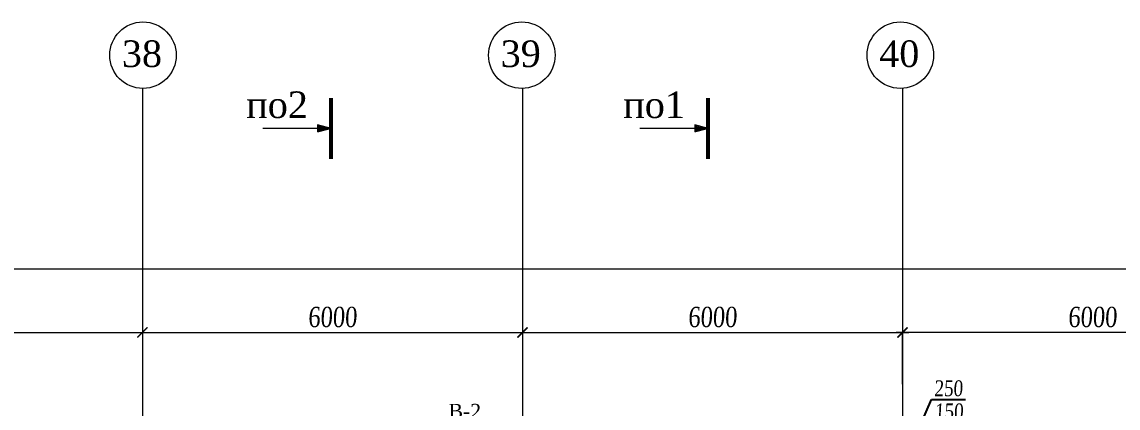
# Model space of a CAD drawing. Header units: inches. Extents: x -407541 to 6688123, y -998590 to 1205599.
# Drawn here: x 131001 to 148307, y 273700 to 279794 of the extents above; entities that cross this region are included whole.
import ezdxf

# ---------------------------------------------------------------- set-up
doc = ezdxf.new("R2010")
doc.units = ezdxf.units.IN
doc.header["$MEASUREMENT"] = 0
doc.linetypes.add('ACAD_ISO04W100', pattern=[30, 24, -3, 0, -3])
for name, color, linetype, lineweight in [('ведомость витражей', 224, 'Continuous', 13), ('осевые о', 23, 'Continuous', 15), ('Осевые размеры', 172, 'Continuous', 5), ('Оси', 254, 'ACAD_ISO04W100', 5), ('размер внутр', 142, 'Continuous', 5), ('Текст', 7, 'Continuous', 18)]:
    doc.layers.add(name, color=color, linetype=linetype, lineweight=lineweight)
doc.styles.get("Standard").update_dxf_attribs({"font": 'arial.ttf'})
doc.styles.add('STYLE2', font='times.ttf', dxfattribs={"width": 0.8, "oblique": 3})
doc.styles.add('Times', font='times.ttf')
doc.dimstyles.new('M -100(m)', dxfattribs={"dimtxt": 320, "dimasz": 160, "dimexe": 0, "dimexo": 0, "dimgap": 80, "dimtad": 1, "dimdec": 0, "dimrnd": 5, "dimtxsty": 'STYLE2', "dimblk": 'ARCHTICK', "dimcen": 50, "dimdle": 100, "dimclrd": 256, "dimclre": 256, "dimclrt": 256, "dimadec": 0, "dimazin": 0, "dimtfac": 1, "dimtdec": 0, "dimtmove": 1, "dimatfit": 3, "dimldrblk": 'DOT', "dimfxl": 1, "dimlwd": -1, "dimlwe": 5, "dimarcsym": 0})
doc.dimstyles.new('vnytren', dxfattribs={"dimtxt": 250, "dimasz": 120, "dimexe": 50, "dimexo": 0, "dimgap": 50, "dimtad": 1, "dimdec": 0, "dimzin": 0, "dimdsep": 46, "dimtxsty": 'STYLE2', "dimblk": 'ARCHTICK', "dimcen": 0, "dimadec": 0, "dimazin": 0, "dimtfac": 1, "dimtdec": 0, "dimtmove": 1, "dimatfit": 2, "dimldrblk": 'DOT', "dimfxl": 1, "dimtolj": 1, "dimtzin": 0, "dimarcsym": 0})

# ---------------------------------------------------------------- blocks, each defined once
blk = doc.blocks.new('_ARCHTICK')
at = {"color": 0, "linetype": 'ByBlock', "const_width": 0.15}
blk.add_lwpolyline([(-0.5, -0.5), (0.5, 0.5)], dxfattribs=at)
blk = doc.blocks.new('*D323')
at = {"layer": 'Осевые размеры', "lineweight": 5, "ltscale": 1e-07, "transparency": 16777216}
blk.add_line((126903, 275240), (126903, 274893), dxfattribs=at)
at = {"layer": 'Осевые размеры', "ltscale": 1e-07, "transparency": 16777216}
blk.add_line((126803, 274893), (133003, 274893), dxfattribs=at)
at = {"layer": 'Осевые размеры', "ltscale": 1e-07, "transparency": 16777216, "xscale": 160, "yscale": 160, "zscale": 160, "rotation": 180}
blk.add_blockref('_ARCHTICK', (126903, 274893), dxfattribs=at)
at = {"layer": 'Осевые размеры', "ltscale": 1e-07, "transparency": 16777216, "xscale": 160, "yscale": 160, "zscale": 160}
blk.add_blockref('_ARCHTICK', (132903, 274893), dxfattribs=at)
at = {"layer": 'Осевые размеры', "ltscale": 1e-07, "transparency": 16777216, "insert": (129903, 275136), "char_height": 320, "attachment_point": 5, "style": 'STYLE2'}
blk.add_mtext('6000', dxfattribs=at)
blk = doc.blocks.new('_Dot')
at = {"color": 0, "linetype": 'ByBlock', "lineweight": -2}
blk.add_line((-0.5, 0), (-1, 0), dxfattribs=at)
at = {"color": 0, "linetype": 'ByBlock', "const_width": 0.5}
blk.add_lwpolyline([(-0.25, 0, 1), (0.25, 0, 1)], format="xyb", close=True, dxfattribs=at)
blk = doc.blocks.new('*D324')
at = {"layer": 'Осевые размеры', "ltscale": 1e-07, "transparency": 16777216}
blk.add_line((132803, 274893), (139003, 274893), dxfattribs=at)
at = {"layer": 'Осевые размеры', "lineweight": 5, "ltscale": 1e-07, "transparency": 16777216}
blk.add_line((138903, 274992), (138903, 274893), dxfattribs=at)
at = {"layer": 'Осевые размеры', "ltscale": 1e-07, "transparency": 16777216, "xscale": 160, "yscale": 160, "zscale": 160, "rotation": 180}
blk.add_blockref('_ARCHTICK', (132903, 274893), dxfattribs=at)
at = {"layer": 'Осевые размеры', "ltscale": 1e-07, "transparency": 16777216, "xscale": 160, "yscale": 160, "zscale": 160}
blk.add_blockref('_ARCHTICK', (138903, 274893), dxfattribs=at)
at = {"layer": 'Осевые размеры', "ltscale": 1e-07, "transparency": 16777216, "insert": (135903, 275136), "char_height": 320, "attachment_point": 5, "style": 'STYLE2'}
blk.add_mtext('6000', dxfattribs=at)
blk = doc.blocks.new('*D325')
at = {"layer": 'Осевые размеры', "ltscale": 1e-07, "transparency": 16777216}
blk.add_line((138803, 274893), (145003, 274893), dxfattribs=at)
at = {"layer": 'Осевые размеры', "lineweight": 5, "ltscale": 1e-07, "transparency": 16777216}
for p, q in [((138903, 274992), (138903, 274893)), ((144903, 274443), (144903, 274893))]:
    blk.add_line(p, q, dxfattribs=at)
at = {"layer": 'Осевые размеры', "ltscale": 1e-07, "transparency": 16777216, "xscale": 160, "yscale": 160, "zscale": 160, "rotation": 180}
blk.add_blockref('_ARCHTICK', (138903, 274893), dxfattribs=at)
at = {"layer": 'Осевые размеры', "ltscale": 1e-07, "transparency": 16777216, "xscale": 160, "yscale": 160, "zscale": 160}
blk.add_blockref('_ARCHTICK', (144903, 274893), dxfattribs=at)
at = {"layer": 'Осевые размеры', "ltscale": 1e-07, "transparency": 16777216, "insert": (141903, 275136), "char_height": 320, "attachment_point": 5, "style": 'STYLE2'}
blk.add_mtext('6000', dxfattribs=at)
blk = doc.blocks.new('*D329')
at = {"layer": 'Осевые размеры', "ltscale": 1e-07, "transparency": 16777216}
blk.add_line((151003, 274893), (144803, 274893), dxfattribs=at)
at = {"layer": 'Осевые размеры', "lineweight": 5, "ltscale": 1e-07, "transparency": 16777216}
for p, q in [((144903, 274080), (144903, 274893)), ((150903, 274719), (150903, 274893))]:
    blk.add_line(p, q, dxfattribs=at)
at = {"layer": 'Осевые размеры', "ltscale": 1e-07, "transparency": 16777216, "xscale": 160, "yscale": 160, "zscale": 160, "rotation": 180}
blk.add_blockref('_ARCHTICK', (144903, 274893), dxfattribs=at)
at = {"layer": 'Осевые размеры', "ltscale": 1e-07, "transparency": 16777216, "xscale": 160, "yscale": 160, "zscale": 160}
blk.add_blockref('_ARCHTICK', (150903, 274893), dxfattribs=at)
at = {"layer": 'Осевые размеры', "ltscale": 1e-07, "transparency": 16777216, "insert": (147903, 275136), "char_height": 320, "attachment_point": 5, "style": 'STYLE2'}
blk.add_mtext('6000', dxfattribs=at)
blk = doc.blocks.new('*D300')
at = {"layer": 'Осевые размеры', "ltscale": 1e-07, "transparency": 16777216}
blk.add_line((180604, 275891), (13203, 275891), dxfattribs=at)
at = {"layer": 'Осевые размеры', "lineweight": 5, "ltscale": 1e-07, "transparency": 16777216}
blk.add_line((180504, 275889), (180504, 275891), dxfattribs=at)
at = {"layer": 'Осевые размеры', "ltscale": 1e-07, "transparency": 16777216, "xscale": 160, "yscale": 160, "zscale": 160, "rotation": 180}
blk.add_blockref('_ARCHTICK', (13303, 275891), dxfattribs=at)
at = {"layer": 'Осевые размеры', "ltscale": 1e-07, "transparency": 16777216, "xscale": 160, "yscale": 160, "zscale": 160}
blk.add_blockref('_ARCHTICK', (180504, 275891), dxfattribs=at)
at = {"layer": 'Осевые размеры', "ltscale": 1e-07, "transparency": 16777216, "insert": (96903, 276134), "char_height": 320, "attachment_point": 5, "style": 'STYLE2'}
blk.add_mtext('167200', dxfattribs=at)
blk = doc.blocks.new('*D3592')
at = {"layer": 'размер внутр', "color": 0, "lineweight": -2, "transparency": 16777216}
for p, q in [((144928, 272846), (145359, 273834)), ((145359, 273834), (145898, 273834)), ((144803, 272209), (144803, 272896)), ((144803, 272846), (145053, 272846)), ((145053, 272209), (145053, 272896))]:
    blk.add_line(p, q, dxfattribs=at)
at = {"layer": 'размер внутр', "color": 0, "lineweight": -2, "transparency": 16777216, "xscale": 120, "yscale": 120, "zscale": 120, "rotation": 180}
blk.add_blockref('_ARCHTICK', (144803, 272846), dxfattribs=at)
at = {"layer": 'размер внутр', "color": 0, "lineweight": -2, "transparency": 16777216, "xscale": 120, "yscale": 120, "zscale": 120}
blk.add_blockref('_ARCHTICK', (145053, 272846), dxfattribs=at)
at = {"layer": 'размер внутр', "color": 0, "transparency": 16777216, "insert": (145629, 274011), "char_height": 250, "attachment_point": 5, "style": 'STYLE2'}
blk.add_mtext('\\A1;250', dxfattribs=at)
blk = doc.blocks.new('*D3591')
at = {"layer": 'размер внутр', "color": 0, "lineweight": -2, "transparency": 16777216}
for p, q in [((145128, 272846), (145381, 273469)), ((145381, 273469), (145892, 273469)), ((145053, 272209), (145053, 272896)), ((145053, 272846), (145203, 272846)), ((145203, 272190), (145203, 272896))]:
    blk.add_line(p, q, dxfattribs=at)
at = {"layer": 'размер внутр', "color": 0, "lineweight": -2, "transparency": 16777216, "xscale": 120, "yscale": 120, "zscale": 120, "rotation": 180}
blk.add_blockref('_ARCHTICK', (145053, 272846), dxfattribs=at)
at = {"layer": 'размер внутр', "color": 0, "lineweight": -2, "transparency": 16777216, "xscale": 120, "yscale": 120, "zscale": 120}
blk.add_blockref('_ARCHTICK', (145203, 272846), dxfattribs=at)
at = {"layer": 'размер внутр', "color": 0, "transparency": 16777216, "insert": (145637, 273646), "char_height": 250, "attachment_point": 5, "style": 'STYLE2'}
blk.add_mtext('\\A1;150', dxfattribs=at)

msp = doc.modelspace()

# ---------------------------------------------------------------- hatches: boundary and pattern name
at = {"layer": 'Текст'}
h = msp.add_hatch(color=256, dxfattribs=at)
h.set_gradient(color2=(0, 0, 0), one_color=1)
h.paths.add_polyline_path([(135670, 278162.2), (135670, 278105.5), (135883.9, 278105.5)])
h.paths.add_polyline_path([(135883.9, 278105.5), (135670, 278105.5), (135670, 278048.7)])
h = msp.add_hatch(color=256, dxfattribs=at)
h.set_gradient(color2=(0, 0, 0), one_color=1)
h.paths.add_polyline_path([(141622.6, 278162.2), (141622.6, 278105.5), (141836.5, 278105.5)])
h.paths.add_polyline_path([(141836.5, 278105.5), (141622.6, 278105.5), (141622.6, 278048.7)])

# ---------------------------------------------------------------- linework, layer by layer
at = {"lineweight": 53}
for p, q in [((135883.9, 277635), (135883.9, 278593.4)), ((141836.5, 277635), (141836.5, 278593.4))]:
    msp.add_line(p, q, dxfattribs=at)
at = {"layer": 'осевые о'}
for centre in [(132912, 279269.2), (138892.6, 279269), (144868.8, 279269.1)]:
    msp.add_circle(centre, 525, dxfattribs=at)
at = {"layer": 'Оси', "ltscale": 0.3}
for p, q in [((132903.2, 278737.2), (132903.2, 252403)), ((138903.2, 278737.2), (138903.2, 252403)), ((144903.2, 278737.2), (144903.2, 252403))]:
    msp.add_line(p, q, dxfattribs=at)
at = {"layer": 'Текст'}
for p, q in [((135883.9, 278114.2), (135670, 278171)), ((135670, 278171), (135670, 278057.5)), ((141836.5, 278114.2), (141622.6, 278171)), ((141622.6, 278171), (141622.6, 278057.5)), ((135883.9, 278114.2), (134805.8, 278114.2)), ((135883.9, 278114.2), (135670, 278057.5)), ((141836.5, 278114.2), (140758.5, 278114.2)), ((141836.5, 278114.2), (141622.6, 278057.5))]:
    msp.add_line(p, q, dxfattribs=at)

# ---------------------------------------------------------------- texts
at = {"layer": 'ведомость витражей', "style": 'Times'}
msp.add_text('В-2', height=226.8, rotation=0, dxfattribs=at).set_placement((137736.4, 273540.3))
at = {"layer": 'осевые о', "char_height": 420, "width": 3713.237, "attachment_point": 1}
for s, insert in [('{\\fTimes New Roman|b0|i0|c204|p18;38}', (132578.5, 279502.9)), ('{\\fTimes New Roman|b0|i0|c204|p18;39}', (138559.1, 279502.8)), ('{\\fTimes New Roman|b0|i0|c204|p18;40}', (144535.3, 279502.9))]:
    msp.add_mtext(s, dxfattribs=dict(at, insert=insert))
at = {"layer": 'Текст', "char_height": 420, "width": 31148.55, "attachment_point": 7}
for s, insert in [('{\\fTimes New Roman|b0|i0|c204|p18;по2}', (134542.5, 278271.3)), ('{\\fTimes New Roman|b0|i0|c204|p18;по1}', (140495.2, 278271.3))]:
    msp.add_mtext(s, dxfattribs=dict(at, insert=insert))

# ---------------------------------------------------------------- dimensions: what is measured, and where the dimension line sits
at = {"layer": 'Осевые размеры', "ltscale": 1e-07}
for base, p1, p2, picture, middle in [((13303.4, 275890.7), (180503.6, 275889.2), (13303.4, 275890.7), '*D300', (96903.5, 276134)), ((132903.3, 274893.1), (126903.3, 275239.8), (132903.3, 274893.1), '*D323', (129903.3, 275135.9)), ((138903.3, 274893.1), (132903.3, 274893.1), (138903.3, 274992.4), '*D324', (135903.3, 275135.9)), ((144903.3, 274893.1), (138903.3, 274992.4), (144903.3, 274442.8), '*D325', (141903.3, 275135.9)), ((144903.3, 274893.1), (150903.3, 274719.1), (144903.3, 274080.3), '*D329', (147903.3, 275135.9))]:
    dim = msp.add_linear_dim(base=base, p1=p1, p2=p2, dimstyle='M -100(m)', dxfattribs=at)
    dim.commit()
    dim.dimension.update_dxf_attribs({"geometry": picture, "text_midpoint": middle})
at = {"layer": 'размер внутр'}
for base, p1, p2, picture, middle in [((145053.2, 272846.3), (144802.8, 272209), (145053.2, 272209), '*D3592', (145409.3, 273834.1)), ((145202.9, 272846.3), (145053.2, 272209), (145202.9, 272190.4), '*D3591', (145431.3, 273468.8))]:
    dim = msp.add_linear_dim(base=base, p1=p1, p2=p2, dimstyle='vnytren', dxfattribs=at)
    dim.commit()
    dim.dimension.update_dxf_attribs({"geometry": picture, "text_midpoint": middle, "dimtype": 160})

doc.saveas('drawing.dxf')
